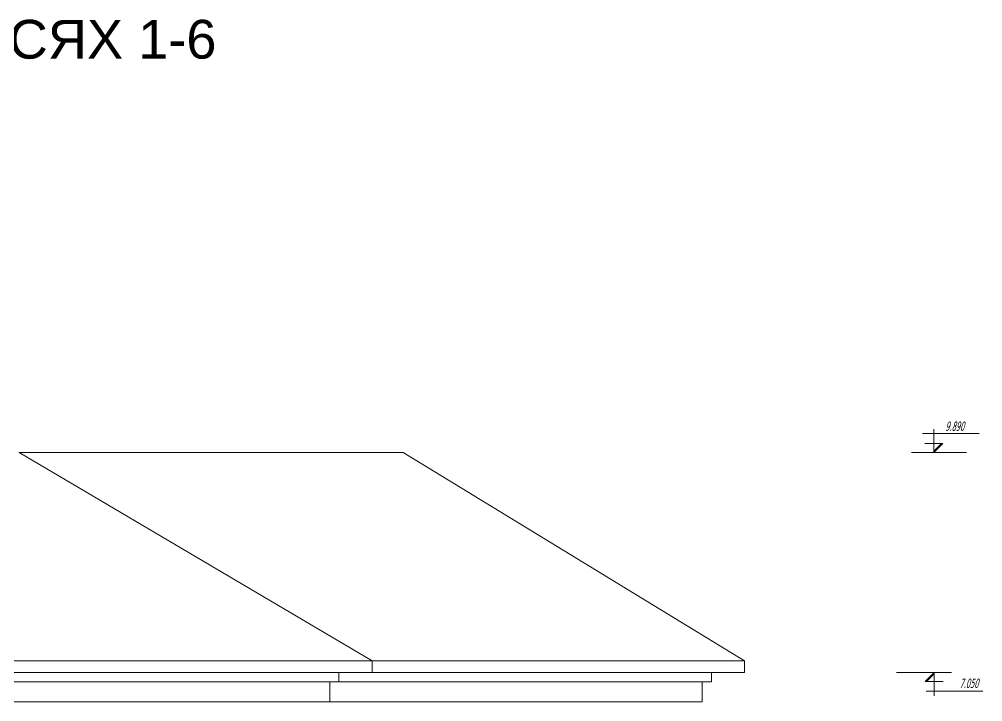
# Model space of a CAD drawing. Header units: millimetres. Extents: x 574812 to 785403, y 231698 to 285481.
# Drawn here: x 681542 to 693961, y 276683 to 285481 of the extents above; entities that cross this region are included whole.
import ezdxf
from ezdxf.enums import TextEntityAlignment as Align

# ---------------------------------------------------------------- set-up
doc = ezdxf.new("R2010")
doc.units = ezdxf.units.MM
doc.layers.add('WALL-outdoor', color=14, linetype='Continuous', lineweight=30)
doc.layers.add('ОТМЕТКИ', color=240, linetype='Continuous', lineweight=5)
doc.styles.get("Standard").update_dxf_attribs({"font": 'TAHOMA.TTF', "width": 0.6, "oblique": 15, "height": 220})
doc.styles.add('style4', font='ARIAL.TTF', dxfattribs={"height": 200})

msp = doc.modelspace()

# ---------------------------------------------------------------- linework, layer by layer
at = {"layer": 'WALL-outdoor', "lineweight": 9}
for p, q in [((686492.2, 279898), (681542, 279898)), ((681542, 279898), (686092, 277209.7)), ((690892, 277209.7), (686492.2, 279898)), ((671504.3, 277209.7), (690892, 277209.7)), ((686092, 277059.7), (686092, 277209.7)), ((690892, 277059.7), (690892, 277209.7)), ((671504.3, 277059.7), (690892, 277059.7)), ((685663.2, 276939.7), (685663.2, 277059.7)), ((690463.2, 276939.7), (690463.2, 277059.7)), ((671933.1, 276939.7), (690463.2, 276939.7)), ((685546, 276939.7), (685546, 276683.1)), ((690346, 276939.7), (690346, 276683.1)), ((672050.3, 276683.1), (690346, 276683.1))]:
    msp.add_line(p, q, dxfattribs=at)
at = {"layer": 'ОТМЕТКИ', "linetype": 'ByBlock', "ltscale": 10}
for p, q in [((693330.8, 280197.8), (693330.8, 279898)), ((693913.4, 280139.5), (693184.5, 280139.5)), ((693446.8, 280013.9), (693214.9, 280013.9)), ((693330.8, 279898), (693446.8, 280013.9)), ((693330.8, 279915), (693429.8, 280013.9)), ((693042.4, 279898), (693751.8, 279898)), ((693529, 279898), (693332.7, 279898)), ((692847.7, 277059.7), (693557.2, 277059.7)), ((693334.4, 277059.7), (693218.5, 276943.7)), ((693334.4, 277042.7), (693235.4, 276943.7)), ((693334.4, 276759.8), (693334.4, 277059.7)), ((693218.5, 276943.7), (693450.3, 276943.7)), ((693232.3, 276818.2), (693961.3, 276818.2))]:
    msp.add_line(p, q, dxfattribs=at)

# ---------------------------------------------------------------- texts
at = {"style": 'style4'}
msp.add_text('ФАСАД В ОСЯХ 1-6', height=500, dxfattribs=at).set_placement((680826.2, 285223.3), align=Align.MIDDLE_CENTER)
at = {"layer": 'ОТМЕТКИ', "linetype": 'ByBlock', "ltscale": 10, "char_height": 120, "width": 582, "attachment_point": 3}
for s, insert in [('9.8{\\fTahoma|b0|i0|c204|p34;9}0', (693722.1, 280294.8)), ('7.050', (693905.4, 276981))]:
    msp.add_mtext(s, dxfattribs=dict(at, insert=insert))

doc.saveas('drawing.dxf')
